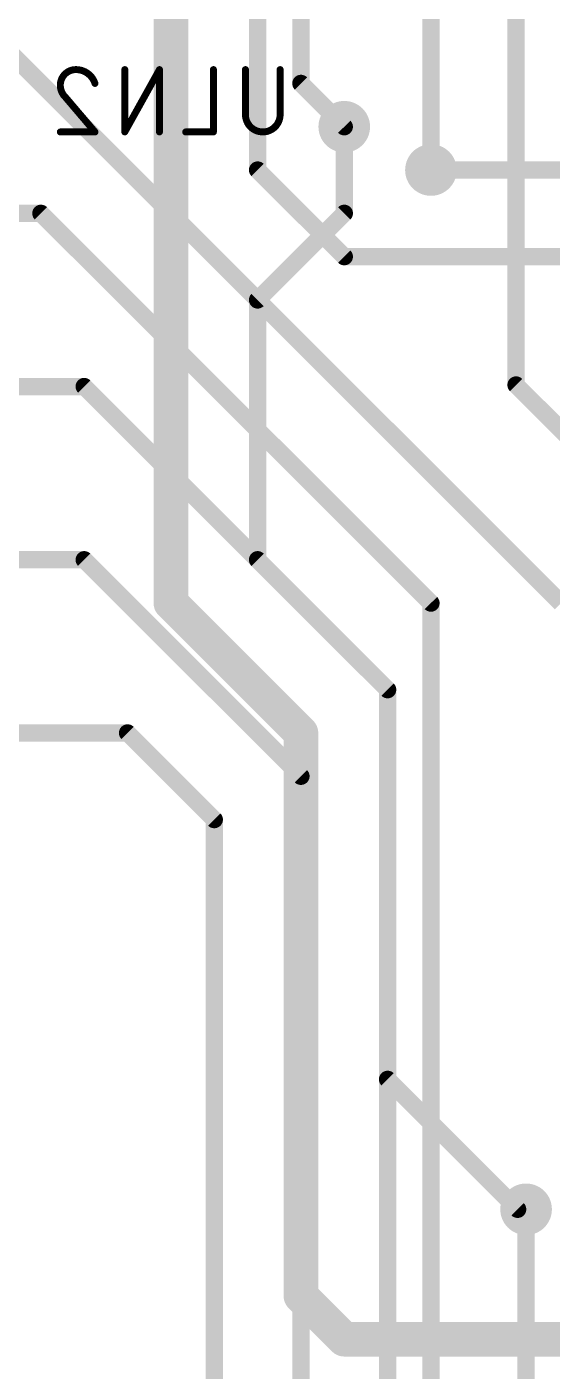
# Model space of a CAD drawing. Extents: x -10 to 79, y 9 to 113.
# Drawn here: x 44.88 to 52.58, y 68.11 to 87.82 of the extents above; entities that cross this region are included whole.
import ezdxf

# ---------------------------------------------------------------- set-up
doc = ezdxf.new("R2010")
doc.units = 0
for name, color, linetype in [('1', 12, 'CONTINUOUS'), ('16', 132, 'CONTINUOUS'), ('18', 110, 'CONTINUOUS'), ('26', 253, 'CONTINUOUS')]:
    doc.layers.add(name, color=color, linetype=linetype)

# ---------------------------------------------------------------- blocks, each defined once
blk = doc.blocks.new('ROUNDV')
at = {"const_width": 0.5}
blk.add_lwpolyline([(0, -0.25, 1), (0, 0.25, 1), (0, -0.25)], format="xyb", dxfattribs=at)

msp = doc.modelspace()

# ---------------------------------------------------------------- linework, layer by layer
at = {"layer": '1'}
for points, const_width in [([(46.99, 98.425), (46.99, 79.375)], 0.508), ([(50.8, 85.725), (50.8, 92.71)], 0.254), ([(52.0474, 91.7124), (52.0474, 82.5726)], 0.254), ([(49.53, 86.36), (49.53, 85.09)], 0.254), ([(49.53, 85.09), (48.26, 83.82)], 0.254), ([(48.26, 83.82), (48.26, 80.01)], 0.254), ([(52.0474, 82.5726), (53.34, 81.28)], 0.254), ([(48.26, 80.01), (50.165, 78.105)], 0.254), ([(46.99, 79.375), (48.895, 77.47)], 0.508), ([(50.165, 78.105), (50.165, 72.39)], 0.254), ([(48.895, 77.47), (48.895, 69.215)], 0.508), ([(50.165, 72.39), (52.07, 70.485)], 0.254), ([(52.07, 70.485), (52.1942, 70.485)], 0.254), ([(48.895, 69.215), (49.53, 68.58)], 0.508), ([(49.53, 68.58), (53.975, 68.58)], 0.508)]:
    msp.add_lwpolyline(points, dxfattribs=dict(at, const_width=const_width))
for points, const_width in [([(49.5935, 86.36, 1), (49.4665, 86.36)], 0.127), ([(50.7365, 85.725, 1), (50.8635, 85.725)], 0.127), ([(49.5749, 85.0451, 1), (49.4851, 85.1349)], 0.127), ([(49.4665, 85.09, 1), (49.5935, 85.09)], 0.127), ([(48.3235, 83.82, 1), (48.1965, 83.82)], 0.127), ([(48.2151, 83.8649, 1), (48.3049, 83.7751)], 0.127), ([(52.0923, 82.6175, 1), (52.0025, 82.5277)], 0.127), ([(51.9839, 82.5726, 1), (52.1109, 82.5726)], 0.127), ([(48.3049, 80.0549, 1), (48.2151, 79.9651)], 0.127), ([(48.1965, 80.01, 1), (48.3235, 80.01)], 0.127), ([(47.0798, 79.4648, 1), (46.9002, 79.2852)], 0.254), ([(46.863, 79.375, 1), (47.117, 79.375)], 0.254), ([(50.2285, 78.105, 1), (50.1015, 78.105)], 0.127), ([(50.1201, 78.0601, 1), (50.2099, 78.1499)], 0.127), ([(49.022, 77.47, 1), (48.768, 77.47)], 0.254), ([(48.8052, 77.3802, 1), (48.9848, 77.5598)], 0.254), ([(50.2099, 72.4349, 1), (50.1201, 72.3451)], 0.127), ([(50.1015, 72.39, 1), (50.2285, 72.39)], 0.127), ([(52.07, 70.5485, 1), (52.07, 70.4215)], 0.127), ([(52.0251, 70.4401, 1), (52.1149, 70.5299)], 0.127), ([(52.1942, 70.4215, 1), (52.1942, 70.5485)], 0.127), ([(48.9848, 69.3048, 1), (48.8052, 69.1252)], 0.254), ([(48.768, 69.215, 1), (49.022, 69.215)], 0.254), ([(49.53, 68.707, 1), (49.53, 68.453)], 0.254), ([(49.4402, 68.4902, 1), (49.6198, 68.6698)], 0.254)]:
    msp.add_lwpolyline(points, format="xyb", dxfattribs=dict(at, const_width=const_width))
at = {"layer": '16', "const_width": 0.254}
for points in [[(48.26, 85.725), (48.26, 95.885)], [(48.895, 88.9), (48.895, 86.995)], [(44.45, 87.63), (52.705, 79.375)], [(48.895, 86.995), (49.53, 86.36)], [(49.53, 84.455), (48.26, 85.725)], [(53.975, 85.725), (50.8, 85.725)], [(44.45, 85.09), (45.085, 85.09)], [(45.085, 85.09), (50.8, 79.375)], [(52.705, 84.455), (49.53, 84.455)], [(41.275, 82.55), (45.72, 82.55)], [(45.72, 82.55), (50.165, 78.105)], [(44.45, 80.01), (45.72, 80.01)], [(45.72, 80.01), (48.895, 76.835)], [(50.8, 79.375), (50.8, 59.055)], [(50.165, 78.105), (50.165, 55.245)], [(41.91, 77.47), (46.355, 77.47)], [(46.355, 77.47), (47.625, 76.2)], [(48.895, 76.835), (48.895, 53.975)], [(47.625, 76.2), (47.625, 60.325)], [(52.1942, 70.485), (52.1942, 67.1858)]]:
    msp.add_lwpolyline(points, dxfattribs=at)
at = {"layer": '16', "const_width": 0.127}
for points in [[(48.9399, 87.0399, 1), (48.8501, 86.9501)], [(48.8315, 86.995, 1), (48.9585, 86.995)], [(49.4851, 86.3151, 1), (49.5749, 86.4049)], [(48.3049, 85.7699, 1), (48.2151, 85.6801)], [(48.1965, 85.725, 1), (48.3235, 85.725)], [(50.8, 85.7885, 1), (50.8, 85.6615)], [(45.1299, 85.1349, 1), (45.0401, 85.0451)], [(45.085, 85.0265, 1), (45.085, 85.1535)], [(49.53, 84.5185, 1), (49.53, 84.3915)], [(49.4851, 84.4101, 1), (49.5749, 84.4999)], [(45.7649, 82.5949, 1), (45.6751, 82.5051)], [(45.72, 82.4865, 1), (45.72, 82.6135)], [(45.7649, 80.0549, 1), (45.6751, 79.9651)], [(45.72, 79.9465, 1), (45.72, 80.0735)], [(50.8635, 79.375, 1), (50.7365, 79.375)], [(50.7551, 79.3301, 1), (50.8449, 79.4199)], [(50.2285, 78.105, 1), (50.1015, 78.105)], [(50.1201, 78.0601, 1), (50.2099, 78.1499)], [(46.3999, 77.5149, 1), (46.3101, 77.4251)], [(46.355, 77.4065, 1), (46.355, 77.5335)], [(48.9585, 76.835, 1), (48.8315, 76.835)], [(48.8501, 76.7901, 1), (48.9399, 76.8799)], [(47.6885, 76.2, 1), (47.5615, 76.2)], [(47.5801, 76.1551, 1), (47.6699, 76.2449)], [(52.2577, 70.485, 1), (52.1307, 70.485)]]:
    msp.add_lwpolyline(points, format="xyb", dxfattribs=at)
at = {"layer": '26'}
for points, const_width in [([(45.5981, 87.1982, 0.4142), (45.3695, 86.9696)], 0.1016), ([(45.8775, 86.995, 0.3252), (45.5981, 87.1982)], 0.1016), ([(45.5981, 87.2236, 1), (45.5981, 87.1728)], 0.0508), ([(45.5981, 87.1728, 1), (45.5981, 87.2236)], 0.0508), ([(46.3398, 87.1982, 1), (46.289, 87.1982)], 0.0508), ([(46.8478, 87.1982, 1), (46.797, 87.1982)], 0.0508), ([(46.8446, 87.1859, 1), (46.8002, 87.2105)], 0.0508), ([(47.6382, 87.1982, 1), (47.5874, 87.1982)], 0.0508), ([(48.1076, 87.1982, 1), (48.0568, 87.1982)], 0.0508), ([(48.6156, 87.1982, 1), (48.5648, 87.1982)], 0.0508), ([(45.3695, 86.9696, 0.2053), (45.4457, 86.7918)], 0.1016), ([(45.3949, 86.9696, 1), (45.3441, 86.9696)], 0.0508), ([(45.3441, 86.9696, 1), (45.3949, 86.9696)], 0.0508), ([(45.8533, 86.9872, 1), (45.9017, 87.0028)], 0.0508), ([(45.465, 86.8083, 1), (45.4263, 86.7753)], 0.0508), ([(45.4282, 86.7734, 1), (45.4632, 86.8102)], 0.0508), ([(48.0822, 86.5378, 1), (48.5902, 86.5378)], 0.1016), ([(48.1076, 86.5378, 1), (48.0568, 86.5378)], 0.0508), ([(48.0568, 86.5378, 1), (48.1076, 86.5378)], 0.0508), ([(48.6156, 86.5378, 1), (48.5648, 86.5378)], 0.0508), ([(48.5648, 86.5378, 1), (48.6156, 86.5378)], 0.0508), ([(45.3695, 86.3092, 1), (45.3695, 86.2584)], 0.0508), ([(45.8581, 86.2673, 1), (45.8968, 86.3003)], 0.0508), ([(45.8775, 86.2584, 1), (45.8775, 86.3092)], 0.0508), ([(46.2922, 86.2961, 1), (46.3366, 86.2715)], 0.0508), ([(46.289, 86.2838, 1), (46.3398, 86.2838)], 0.0508), ([(46.797, 86.2838, 1), (46.8478, 86.2838)], 0.0508), ([(47.2064, 86.3092, 1), (47.2064, 86.2584)], 0.0508), ([(47.5874, 86.2838, 1), (47.6382, 86.2838)], 0.0508), ([(47.6128, 86.2584, 1), (47.6128, 86.3092)], 0.0508)]:
    msp.add_lwpolyline(points, format="xyb", dxfattribs=dict(at, const_width=const_width))
at = {"layer": '26', "const_width": 0.1016}
for points in [[(46.8224, 87.1982), (46.3144, 86.2838)], [(46.3144, 86.2838), (46.3144, 87.1982)], [(46.8224, 86.2838), (46.8224, 87.1982)], [(47.6128, 87.1982), (47.6128, 86.2838)], [(48.0822, 86.5378), (48.0822, 87.1982)], [(48.5902, 87.1982), (48.5902, 86.5378)], [(45.4457, 86.7918), (45.8775, 86.2838)], [(45.8775, 86.2838), (45.3695, 86.2838)], [(47.6128, 86.2838), (47.2064, 86.2838)]]:
    msp.add_lwpolyline(points, dxfattribs=at)

# ---------------------------------------------------------------- block references
at = {"layer": '18', "xscale": 0.7564, "yscale": 0.7564}
for p in [(49.53, 86.36), (49.53, 86.36), (50.8, 85.725), (50.8, 85.725), (52.1942, 70.485), (52.1942, 70.485)]:
    msp.add_blockref('ROUNDV', p, dxfattribs=at)

doc.saveas('drawing.dxf')
